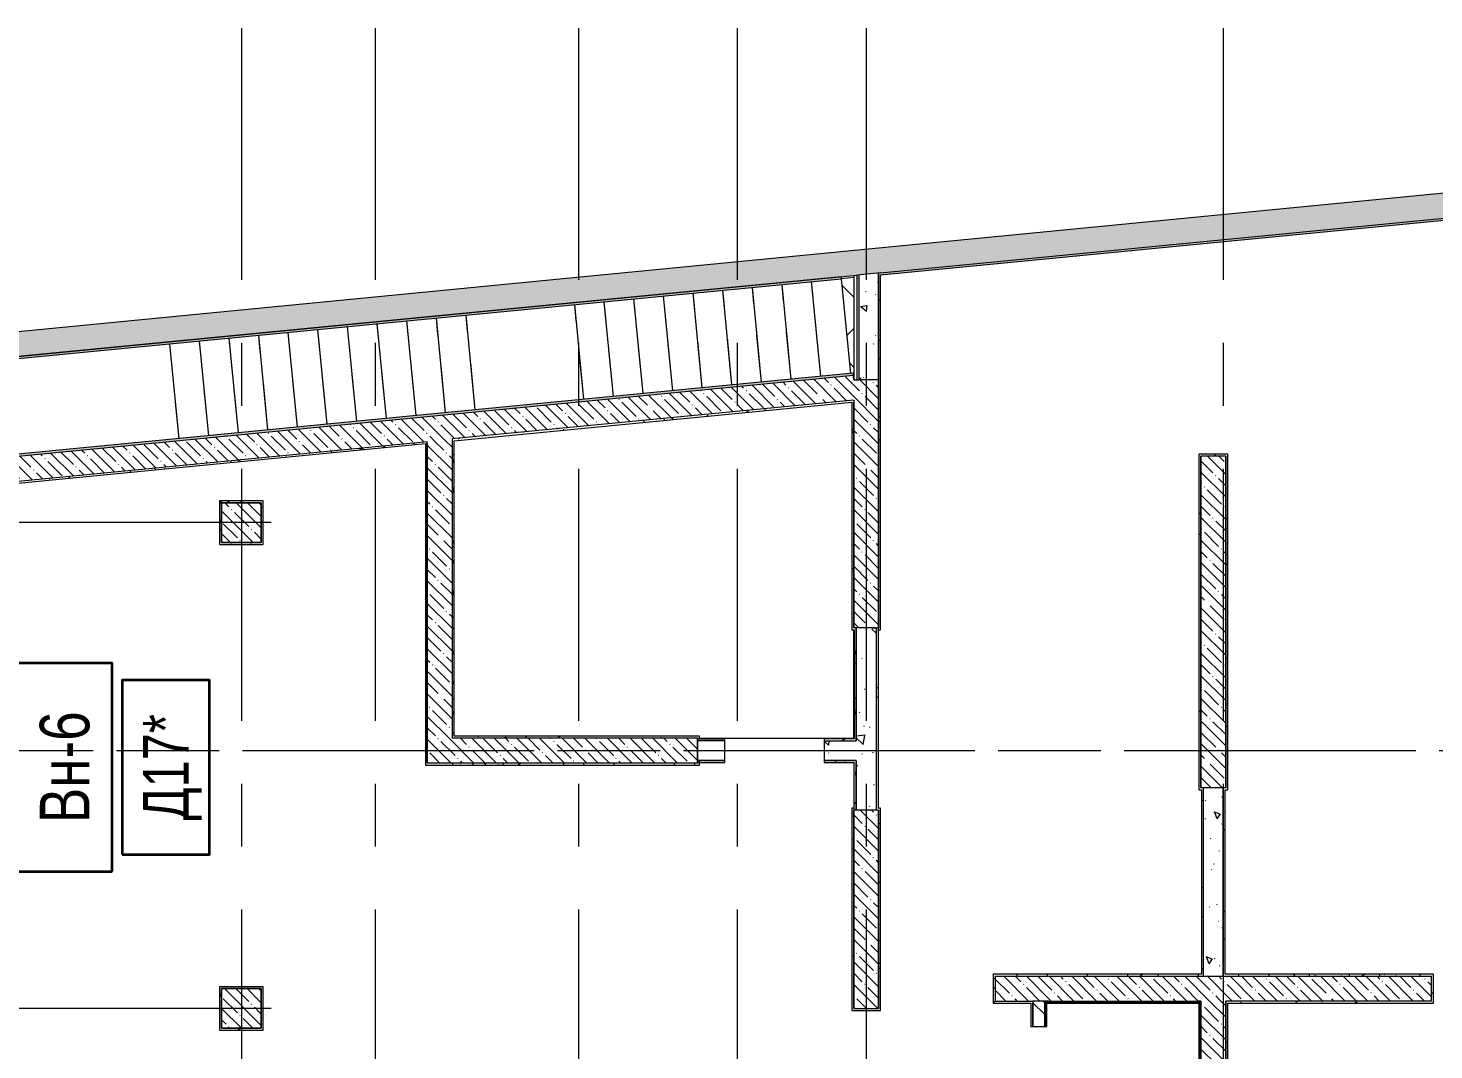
# Model space of a CAD drawing. Header units: metres. Extents: x 50 to 891, y -1294 to 247.
# Drawn here: x 200.7 to 271.6, y -859.6 to -808.1 of the extents above; entities that cross this region are included whole.
import ezdxf
from ezdxf.enums import TextEntityAlignment as Align

# ---------------------------------------------------------------- set-up
doc = ezdxf.new("R2010")
doc.units = ezdxf.units.M
doc.linetypes.add('Линия сетки', pattern=[22.225, 12.7, -3.175, 3.175, -3.175])
doc.linetypes.add('Сверху', pattern=[3.96875, 2.38125, -1.5875])
for name, color, linetype in [('ДВЕРИ', 5, 'Continuous'), ('МАРКИ', 3, 'Continuous'), ('ПЛАН', 8, 'Continuous')]:
    doc.layers.add(name, color=color, linetype=linetype)
pattern_1 = [(135, (-1788.0002, 1229.93924), (-0.57024626, -0.57024626), []), (135, (-1788.0002, 1230.5095), (-0.57024626, -0.57024626), [1.008065, -0.201615, 0.016765, -0.18485])]
pattern_2 = [(140, (-1788.0002, 1229.9392), (0.318779, 3.6436825), [0.381, -4.191]), (85, (-1788.0002, 1229.9392), (-3.821138, -0.704858), [0.3048, -3.3528]), (190.451, (-1787.9737, 1230.243), (-3.5023338, 2.93885), [0.3238, -3.5618]), (136.184, (-1789.0162, 1229.9392), (0.840855, 5.421581), [0.5715, -6.2865]), (186.636, (-1788.946, 1230.391), (-4.948549, 4.74805), [0.4857, -5.3427]), (81.184, (-1789.016, 1229.939), (-4.948506, 4.748103), [0.4572, -5.0292]), (111, (-1788.7622, 1230.4472), (2.0453028, 3.0322893), [0.381, -4.191]), (56, (-1788.7622, 1230.4472), (-3.6837646, 1.2360417), [0.3048, -3.3528]), (161.451, (-1788.5918, 1230.7), (-1.6384274, 4.2683413), [0.3238, -3.5618]), (127.5, (-1788.0002, 1229.9392), (-1.6911006, 0.06177347), [0.03353, -3.27863, 0.03353, -3.37007, -3.3655]), (127.5, (-1788.0002, 1229.9392), (-1.6911006, 0.06177347), [-6.71576, 0.03353, -3.33197]), (97.5, (-1788.0002, 1229.9392), (-2.0036106, 1.3363944), [0.03353, -1.90703, 0.03353, -3.20243, -1.2827]), (97.5, (-1788.0002, 1229.9392), (-2.0036106, 1.3363944), [-5.17652, 0.03353, -1.24917]), (57.5, (-1788.0002, 1228.8064), (0.1145767, 2.71181666), [0.03353, -1.23647, 0.03353, -9.18667]), (57.5, (-1788.0002, 1228.8064), (0.1145767, 2.71181666), [-1.30353, -3.92887, 0.03353, -5.22427]), (47.5, (-1788.0002, 1228.2984), (-0.5085355, 2.9625848), [0.03353, -1.61747, 0.03353, -6.33171]), (47.5, (-1788.0002, 1228.2984), (-0.5085355, 2.9625848), [-1.68453, -2.59791, 0.03353, -3.70027])]
pattern_3 = [(90, (-1788.00024, 1229.93924), (-0.508, 2.032), [0.16764, -1.35636, 0.16764, -9.48436]), (90, (-1788.00024, 1229.93924), (-0.508, 2.032), [-1.69164, -1.35636, 0.16764, -2.88036, -5.08]), (90, (-1788.00024, 1229.93924), (-0.508, 2.032), [-6.096, 0.16764, -1.35636, 0.16764, -3.38836]), (90, (-1788.00024, 1229.93924), (-0.508, 2.032), [-7.78764, -0.84836, 0.16764, -2.37236]), (210, (-1788.25424, 1230.70124), (-1.50576362, -1.455940905), [0.16764, -1.35636, 0.16764, -9.48436]), (210, (-1788.25424, 1230.70124), (-1.50576362, -1.455940905), [-1.69164, -1.35636, 0.16764, -2.88036, -5.08]), (210, (-1788.25424, 1230.70124), (-1.50576362, -1.455940905), [-6.096, 0.16764, -1.35636, 0.16764, -3.38836]), (210, (-1788.25424, 1230.70124), (-1.50576362, -1.455940905), [-7.78764, -0.84836, 0.16764, -2.37236]), (330, (-1789.27024, 1230.95524), (2.01376362, -0.576059095), [0.16764, -1.35636, 0.16764, -9.48436]), (330, (-1789.27024, 1230.95524), (2.01376362, -0.576059095), [-1.69164, -1.35636, 0.16764, -2.88036, -5.08]), (330, (-1789.27024, 1230.95524), (2.01376362, -0.576059095), [-6.096, 0.16764, -1.35636, 0.16764, -3.38836]), (330, (-1789.27024, 1230.95524), (2.01376362, -0.576059095), [-7.78764, -0.84836, 0.16764, -2.37236])]
pattern_4 = [(90, (-1788.0002, 1229.9392), (-1.2, 1e-16), []), (180, (-1788.0002, 1229.9392), (-1e-16, -1.2), [])]
pattern_5 = [(135, (-1788.0002, 1229.9392), (-1.767767, -1.767767), []), (225, (-1788.0002, 1229.9392), (1.767767, -1.767767), [])]

msp = doc.modelspace()

# ---------------------------------------------------------------- hatches: boundary and pattern name
at = {"layer": 'ПЛАН', "lineweight": 13}
h = msp.add_hatch(dxfattribs=at)
h.set_pattern_fill('FP_2', color=8, scale=0.005, angle=90, style=0, pattern_type=2)
h.set_pattern_definition(pattern_1)
h.paths.add_polyline_path([(304.091, -814.564), (303.97, -813.32), (191.623, -824.226), (191.744, -825.471), (302.87, -814.682)])
h = msp.add_hatch(dxfattribs=at)
h.set_pattern_fill('FP_5', color=8, scale=0.005, angle=90, style=0, pattern_type=2)
h.set_pattern_definition(pattern_3)
h.paths.add_polyline_path([(302.87, -814.682), (243.72, -820.425), (243.72, -820.525), (302.87, -814.783)])
h = msp.add_hatch(dxfattribs=at)
h.set_pattern_fill('FP_5', color=8, scale=0.005, angle=90, style=0, pattern_type=2)
h.set_pattern_definition(pattern_3)
h.paths.add_polyline_path([(241.738, -820.718), (241.729, -820.618), (192.82, -825.366), (192.83, -825.466), (240.612, -820.827)])
h = msp.add_hatch(dxfattribs=at)
h.set_pattern_fill('FP_7', color=8, scale=0.005, angle=90, style=0, pattern_type=2)
h.set_pattern_definition(pattern_5)
h.paths.add_polyline_path([(242.37, -825.563), (242.37, -820.656), (241.737, -820.718), (242.198, -825.496), (242.338, -825.482), (242.348, -825.563)])
h = msp.add_hatch(dxfattribs=at)
h.set_pattern_fill('FP_7', color=8, scale=0.005, angle=90, style=0, pattern_type=2)
h.set_pattern_definition(pattern_5)
h.paths.add_polyline_path([(242.37, -825.563), (242.37, -820.656), (241.737, -820.718), (242.198, -825.496), (242.338, -825.482), (242.348, -825.563)])
h = msp.add_hatch(dxfattribs=at)
h.set_pattern_fill('FP_5', color=8, scale=0.005, angle=90, style=0, pattern_type=2)
h.set_pattern_definition(pattern_3)
h.paths.add_polyline_path([(242.62, -825.819), (242.62, -820.531), (242.52, -820.541), (242.52, -825.819)])
h = msp.add_hatch(dxfattribs=at)
h.set_pattern_fill('FP_3', color=8, scale=0.005, angle=90, style=0, pattern_type=2)
h.set_pattern_definition(pattern_2)
h.paths.add_polyline_path([(243.62, -825.819), (243.62, -820.434), (242.62, -820.531), (242.62, -825.819)])
h = msp.add_hatch(dxfattribs=at)
h.set_pattern_fill('FP_5', color=8, scale=0.005, angle=90, style=0, pattern_type=2)
h.set_pattern_definition(pattern_3)
h.paths.add_polyline_path([(243.72, -838.319), (243.72, -820.425), (243.62, -820.434), (243.62, -838.319)])
h = msp.add_hatch(dxfattribs=at)
h.set_pattern_fill('FP_2', color=8, scale=0.005, angle=90, style=0, pattern_type=2)
h.set_pattern_definition(pattern_1)
h.paths.add_polyline_path([(242.37, -825.812), (242.348, -825.581), (191.661, -830.502), (191.782, -831.746), (242.37, -826.835), (242.37, -825.819)])
h = msp.add_hatch(dxfattribs=at)
h.set_pattern_fill('FP_5', color=8, scale=0.005, angle=90, style=0, pattern_type=2)
h.set_pattern_definition(pattern_3)
h.paths.add_polyline_path([(242.348, -825.581), (242.338, -825.482), (192.82, -830.289), (192.82, -830.39), (240.612, -825.75)])
h = msp.add_hatch(dxfattribs=at)
h.set_pattern_fill('FP_2', color=8, scale=0.005, angle=90, style=0, pattern_type=2)
h.set_pattern_definition(pattern_1)
h.paths.add_polyline_path([(243.62, -825.819), (242.37, -825.819), (242.37, -838.319), (243.62, -838.319), (243.62, -829.068)])
h = msp.add_hatch(dxfattribs=at)
h.set_pattern_fill('FP_5', color=8, scale=0.005, angle=90, style=0, pattern_type=2)
h.set_pattern_definition(pattern_3)
h.paths.add_polyline_path([(242.37, -826.936), (242.37, -826.835), (222.22, -828.791), (222.22, -828.892), (242.27, -826.945)])
h = msp.add_hatch(dxfattribs=at)
h.set_pattern_fill('FP_5', color=8, scale=0.005, angle=90, style=0, pattern_type=2)
h.set_pattern_definition(pattern_3)
h.paths.add_polyline_path([(242.37, -826.936), (242.27, -826.945), (242.27, -838.319), (242.37, -838.319), (242.37, -829.068)])
h = msp.add_hatch(dxfattribs=at)
h.set_pattern_fill('FP_5', color=8, scale=0.005, angle=90, style=0, pattern_type=2)
h.set_pattern_definition(pattern_3)
h.paths.add_polyline_path([(220.87, -828.922), (193.82, -831.548), (193.82, -831.649), (220.87, -829.023)])
h = msp.add_hatch(dxfattribs=at)
h.set_pattern_fill('FP_5', color=8, scale=0.005, angle=90, style=0, pattern_type=2)
h.set_pattern_definition(pattern_3)
h.paths.add_polyline_path([(220.87, -829.023), (220.77, -829.033), (220.77, -845.244), (220.87, -845.244), (220.87, -829.068)])
h = msp.add_hatch(dxfattribs=at)
h.set_pattern_fill('FP_2', color=8, scale=0.005, angle=90, style=0, pattern_type=2)
h.set_pattern_definition(pattern_1)
h.paths.add_polyline_path([(222.12, -843.894), (222.12, -828.801), (220.87, -828.922), (220.87, -843.894)])
h = msp.add_hatch(dxfattribs=at)
h.set_pattern_fill('FP_5', color=8, scale=0.005, angle=90, style=0, pattern_type=2)
h.set_pattern_definition(pattern_3)
h.paths.add_polyline_path([(222.22, -843.794), (222.22, -828.791), (222.12, -828.801), (222.12, -843.894), (222.22, -843.894)])
h = msp.add_hatch(dxfattribs=at)
h.set_pattern_fill('FP_5', color=8, scale=0.005, angle=90, style=0, pattern_type=2)
h.set_pattern_definition(pattern_3)
h.paths.add_polyline_path([(261.12, -829.669), (261.12, -829.569), (259.77, -829.569), (259.77, -829.669), (259.87, -829.669)])
h = msp.add_hatch(dxfattribs=at)
h.set_pattern_fill('FP_5', color=8, scale=0.005, angle=90, style=0, pattern_type=2)
h.set_pattern_definition(pattern_3)
h.paths.add_polyline_path([(259.87, -829.669), (259.77, -829.669), (259.77, -846.394), (259.87, -846.394)])
h = msp.add_hatch(dxfattribs=at)
h.set_pattern_fill('FP_2', color=8, scale=0.005, angle=90, style=0, pattern_type=2)
h.set_pattern_definition(pattern_1)
h.paths.add_polyline_path([(261.12, -846.394), (261.12, -829.669), (259.87, -829.669), (259.87, -846.394)])
h = msp.add_hatch(dxfattribs=at)
h.set_pattern_fill('FP_5', color=8, scale=0.005, angle=90, style=0, pattern_type=2)
h.set_pattern_definition(pattern_3)
h.paths.add_polyline_path([(261.22, -846.394), (261.22, -829.569), (261.12, -829.569), (261.12, -846.394)])
h = msp.add_hatch(dxfattribs=at)
h.set_pattern_fill('FP_5', color=8, scale=0.005, angle=90, style=0, pattern_type=2)
h.set_pattern_definition(pattern_3)
h.paths.add_polyline_path([(210.495, -831.919), (210.395, -831.919), (210.395, -834.119), (210.495, -834.119), (210.495, -832.019)])
h = msp.add_hatch(dxfattribs=at)
h.set_pattern_fill('FP_5', color=8, scale=0.005, angle=90, style=0, pattern_type=2)
h.set_pattern_definition(pattern_3)
h.paths.add_polyline_path([(212.495, -832.019), (212.495, -831.919), (210.495, -831.919), (210.495, -832.019), (212.236, -832.019)])
h = msp.add_hatch(dxfattribs=at)
h.set_pattern_fill('FP_2', color=8, scale=0.005, angle=90, style=0, pattern_type=2)
h.set_pattern_definition(pattern_1)
h.paths.add_polyline_path([(212.495, -832.019), (210.495, -832.019), (210.495, -834.019), (212.495, -834.019)])
h = msp.add_hatch(dxfattribs=at)
h.set_pattern_fill('FP_5', color=8, scale=0.005, angle=90, style=0, pattern_type=2)
h.set_pattern_definition(pattern_3)
h.paths.add_polyline_path([(212.595, -834.019), (212.595, -831.919), (212.495, -831.919), (212.495, -834.019)])
h = msp.add_hatch(dxfattribs=at)
h.set_pattern_fill('FP_5', color=8, scale=0.005, angle=90, style=0, pattern_type=2)
h.set_pattern_definition(pattern_3)
h.paths.add_polyline_path([(212.595, -834.019), (210.495, -834.019), (210.495, -834.119), (212.595, -834.119)])
h = msp.add_hatch(dxfattribs=at)
h.set_pattern_fill('FP_5', color=8, scale=0.005, angle=90, style=0, pattern_type=2)
h.set_pattern_definition(pattern_3)
h.paths.add_polyline_path([(242.495, -838.419), (242.395, -838.419), (242.395, -844.019), (242.495, -844.019), (242.495, -840.806)])
h = msp.add_hatch(dxfattribs=at)
h.set_pattern_fill('FP_3', color=8, scale=0.005, angle=90, style=0, pattern_type=2)
h.set_pattern_definition(pattern_2)
h.paths.add_polyline_path([(243.495, -847.519), (243.495, -838.319), (242.495, -838.319), (242.495, -847.519)])
h = msp.add_hatch(dxfattribs=at)
h.set_pattern_fill('FP_5', color=8, scale=0.005, angle=90, style=0, pattern_type=2)
h.set_pattern_definition(pattern_3)
h.paths.add_polyline_path([(243.595, -847.419), (243.595, -838.319), (243.495, -838.319), (243.495, -847.419)])
h = msp.add_hatch(dxfattribs=at)
h.set_pattern_fill('FP_2', color=8, scale=0.005, angle=90, style=0, pattern_type=2)
h.set_pattern_definition(pattern_1)
h.paths.add_polyline_path([(234.495, -845.119), (234.495, -843.894), (220.87, -843.894), (220.87, -845.144), (234.495, -845.144)])
h = msp.add_hatch(dxfattribs=at)
h.set_pattern_fill('FP_5', color=8, scale=0.005, angle=90, style=0, pattern_type=2)
h.set_pattern_definition(pattern_3)
h.paths.add_polyline_path([(234.495, -843.894), (234.495, -843.794), (222.22, -843.794), (222.22, -843.894), (231.153, -843.894)])
h = msp.add_hatch(dxfattribs=at)
h.set_pattern_fill('FP_5', color=8, scale=0.005, angle=90, style=0, pattern_type=2)
h.set_pattern_definition(pattern_3)
h.paths.add_polyline_path([(242.395, -843.919), (240.87, -843.919), (240.87, -844.019), (242.395, -844.019)])
h.paths.add_polyline_path([(235.87, -843.919), (234.495, -843.919), (234.495, -844.019), (235.87, -844.019)])
h = msp.add_hatch(dxfattribs=at)
h.set_pattern_fill('FP_3', color=8, scale=0.005, angle=90, style=0, pattern_type=2)
h.set_pattern_definition(pattern_2)
h.paths.add_polyline_path([(242.495, -845.019), (242.495, -844.019), (240.87, -844.019), (240.87, -845.019)])
h.paths.add_polyline_path([(235.87, -845.019), (235.87, -844.019), (234.495, -844.019), (234.495, -845.019)])
h = msp.add_hatch(dxfattribs=at)
h.set_pattern_fill('FP_5', color=8, scale=0.005, angle=90, style=0, pattern_type=2)
h.set_pattern_definition(pattern_3)
h.paths.add_polyline_path([(234.495, -845.244), (234.495, -845.144), (220.87, -845.144), (220.87, -845.244), (231.153, -845.244)])
h = msp.add_hatch(dxfattribs=at)
h.set_pattern_fill('FP_5', color=8, scale=0.005, angle=90, style=0, pattern_type=2)
h.set_pattern_definition(pattern_3)
h.paths.add_polyline_path([(242.495, -845.119), (242.495, -845.019), (240.87, -845.019), (240.87, -845.119), (242.395, -845.119)])
h.paths.add_polyline_path([(235.87, -845.019), (234.495, -845.019), (234.495, -845.119), (235.87, -845.119)])
h = msp.add_hatch(dxfattribs=at)
h.set_pattern_fill('FP_5', color=8, scale=0.005, angle=90, style=0, pattern_type=2)
h.set_pattern_definition(pattern_3)
h.paths.add_polyline_path([(242.495, -845.119), (242.395, -845.119), (242.395, -847.519), (242.495, -847.519), (242.495, -846.675)])
h = msp.add_hatch(dxfattribs=at)
h.set_pattern_fill('FP_5', color=8, scale=0.005, angle=90, style=0, pattern_type=2)
h.set_pattern_definition(pattern_3)
h.paths.add_polyline_path([(259.995, -846.494), (259.895, -846.494), (259.895, -855.894), (259.995, -855.894), (259.995, -852.544)])
h = msp.add_hatch(dxfattribs=at)
h.set_pattern_fill('FP_3', color=8, scale=0.005, angle=90, style=0, pattern_type=2)
h.set_pattern_definition(pattern_2)
h.paths.add_polyline_path([(260.995, -846.394), (259.995, -846.394), (259.995, -855.894), (260.995, -855.894), (260.995, -846.494)])
h = msp.add_hatch(dxfattribs=at)
h.set_pattern_fill('FP_5', color=8, scale=0.005, angle=90, style=0, pattern_type=2)
h.set_pattern_definition(pattern_3)
h.paths.add_polyline_path([(261.095, -855.794), (261.095, -846.494), (260.995, -846.494), (260.995, -855.794)])
h = msp.add_hatch(dxfattribs=at)
h.set_pattern_fill('FP_5', color=8, scale=0.005, angle=90, style=0, pattern_type=2)
h.set_pattern_definition(pattern_3)
h.paths.add_polyline_path([(242.37, -847.519), (242.27, -847.519), (242.27, -857.619), (242.37, -857.619), (242.37, -852.544)])
h = msp.add_hatch(dxfattribs=at)
h.set_pattern_fill('FP_2', color=8, scale=0.005, angle=90, style=0, pattern_type=2)
h.set_pattern_definition(pattern_1)
h.paths.add_polyline_path([(243.62, -857.519), (243.62, -847.519), (242.37, -847.519), (242.37, -857.519)])
h = msp.add_hatch(dxfattribs=at)
h.set_pattern_fill('FP_5', color=8, scale=0.005, angle=90, style=0, pattern_type=2)
h.set_pattern_definition(pattern_3)
h.paths.add_polyline_path([(243.72, -857.519), (243.72, -847.519), (243.62, -847.519), (243.62, -857.519)])
h = msp.add_hatch(dxfattribs=at)
h.set_pattern_fill('FP_5', color=8, scale=0.005, angle=90, style=0, pattern_type=2)
h.set_pattern_definition(pattern_3)
h.paths.add_polyline_path([(259.895, -855.794), (249.395, -855.794), (249.395, -855.894), (259.895, -855.894)])
h = msp.add_hatch(dxfattribs=at)
h.set_pattern_fill('FP_5', color=8, scale=0.005, angle=90, style=0, pattern_type=2)
h.set_pattern_definition(pattern_3)
h.paths.add_polyline_path([(249.495, -855.894), (249.395, -855.894), (249.395, -857.244), (249.495, -857.244), (249.495, -857.144)])
h = msp.add_hatch(dxfattribs=at)
h.set_pattern_fill('FP_2', color=8, scale=0.005, angle=90, style=0, pattern_type=2)
h.set_pattern_definition(pattern_1)
h.paths.add_polyline_path([(271.495, -857.144), (271.495, -855.894), (249.495, -855.894), (249.495, -857.144), (268.988, -857.144)])
h = msp.add_hatch(dxfattribs=at)
h.set_pattern_fill('FP_5', color=8, scale=0.005, angle=90, style=0, pattern_type=2)
h.set_pattern_definition(pattern_3)
h.paths.add_polyline_path([(271.495, -855.794), (260.995, -855.794), (260.995, -855.894), (271.495, -855.894)])
h = msp.add_hatch(dxfattribs=at)
h.set_pattern_fill('FP_5', color=8, scale=0.005, angle=90, style=0, pattern_type=2)
h.set_pattern_definition(pattern_3)
h.paths.add_polyline_path([(271.595, -855.794), (271.495, -855.794), (271.495, -857.144), (271.595, -857.144)])
h = msp.add_hatch(dxfattribs=at)
h.set_pattern_fill('FP_5', color=8, scale=0.005, angle=90, style=0, pattern_type=2)
h.set_pattern_definition(pattern_3)
h.paths.add_polyline_path([(210.495, -856.419), (210.395, -856.419), (210.395, -858.619), (210.495, -858.619), (210.495, -856.519)])
h = msp.add_hatch(dxfattribs=at)
h.set_pattern_fill('FP_2', color=8, scale=0.005, angle=90, style=0, pattern_type=2)
h.set_pattern_definition(pattern_1)
h.paths.add_polyline_path([(212.495, -856.519), (210.495, -856.519), (210.495, -858.519), (212.495, -858.519), (212.495, -858.412)])
h = msp.add_hatch(dxfattribs=at)
h.set_pattern_fill('FP_5', color=8, scale=0.005, angle=90, style=0, pattern_type=2)
h.set_pattern_definition(pattern_3)
h.paths.add_polyline_path([(212.595, -858.519), (212.595, -856.419), (212.495, -856.419), (212.495, -858.519)])
h = msp.add_hatch(dxfattribs=at)
h.set_pattern_fill('FP_5', color=8, scale=0.005, angle=90, style=0, pattern_type=2)
h.set_pattern_definition(pattern_3)
h.paths.add_polyline_path([(251.395, -864.269), (251.395, -862.419), (251.295, -862.419), (251.295, -864.269)])
h.paths.add_polyline_path([(251.395, -857.244), (251.295, -857.244), (251.295, -858.419), (251.395, -858.419), (251.395, -858.412)])
h = msp.add_hatch(dxfattribs=at)
h.set_pattern_fill('FP_1', color=8, scale=0.005, angle=90, style=0, pattern_type=2)
h.set_pattern_definition([(135, (-1788.0002, 1229.9392), (-1.2572359, -1.2572359), []), (135, (-1789.9052, 1229.9392), (-1.2572359, -1.2572359), [])])
h.paths.add_polyline_path([(251.995, -882.117), (251.995, -878.167), (251.395, -878.167), (251.395, -882.717), (251.995, -882.717)])
h.paths.add_polyline_path([(251.995, -872.292), (251.995, -862.419), (251.395, -862.419), (251.395, -874.167), (251.995, -874.167), (251.995, -872.892)])
h.paths.add_polyline_path([(251.995, -858.419), (251.995, -857.144), (251.395, -857.144), (251.395, -858.419)])
h = msp.add_hatch(dxfattribs=at)
h.set_pattern_fill('FP_5', color=8, scale=0.005, angle=90, style=0, pattern_type=2)
h.set_pattern_definition(pattern_3)
h.paths.add_polyline_path([(252.045, -858.419), (252.045, -857.144), (251.995, -857.144), (251.995, -858.419)])
h.paths.add_polyline_path([(252.045, -862.419), (251.995, -862.419), (251.995, -872.292), (252.045, -872.292), (252.045, -864.281)])
h = msp.add_hatch(dxfattribs=at)
h.set_pattern_fill('FP_6', color=8, scale=0.005, angle=90, style=0, pattern_type=2)
h.set_pattern_definition(pattern_4)
h.paths.add_polyline_path([(252.095, -857.244), (252.095, -857.194), (252.045, -857.194), (252.045, -858.419), (252.095, -858.419), (252.095, -858.412)])
h.paths.add_polyline_path([(252.095, -872.242), (252.095, -862.419), (252.045, -862.419), (252.045, -872.242)])
h = msp.add_hatch(dxfattribs=at)
h.set_pattern_fill('FP_6', color=8, scale=0.005, angle=90, style=0, pattern_type=2)
h.set_pattern_definition(pattern_4)
h.paths.add_polyline_path([(259.77, -857.194), (252.095, -857.194), (252.095, -857.244), (259.77, -857.244)])
h = msp.add_hatch(dxfattribs=at)
h.set_pattern_fill('FP_6', color=8, scale=0.005, angle=90, style=0, pattern_type=2)
h.set_pattern_definition(pattern_4)
h.paths.add_polyline_path([(259.82, -872.192), (259.82, -857.194), (259.77, -857.194), (259.77, -872.192)])
h = msp.add_hatch(dxfattribs=at)
h.set_pattern_fill('FP_5', color=8, scale=0.005, angle=90, style=0, pattern_type=2)
h.set_pattern_definition(pattern_3)
h.paths.add_polyline_path([(259.87, -872.192), (259.87, -857.144), (259.82, -857.144), (259.82, -872.242), (259.87, -872.242)])
h = msp.add_hatch(dxfattribs=at)
h.set_pattern_fill('FP_2', color=8, scale=0.005, angle=90, style=0, pattern_type=2)
h.set_pattern_definition(pattern_1)
h.paths.add_polyline_path([(261.12, -902.419), (261.12, -897.519), (259.87, -897.519), (259.87, -903.519), (261.12, -903.519), (261.12, -902.519)])
h.paths.add_polyline_path([(261.12, -882.067), (261.12, -857.144), (259.87, -857.144), (259.87, -883.519), (261.12, -883.519), (261.12, -882.417)])
h.paths.add_polyline_path([(261.12, -892.519), (261.12, -888.519), (259.87, -888.519), (259.87, -892.519)])
h = msp.add_hatch(dxfattribs=at)
h.set_pattern_fill('FP_5', color=8, scale=0.005, angle=90, style=0, pattern_type=2)
h.set_pattern_definition(pattern_3)
h.paths.add_polyline_path([(261.22, -857.244), (261.22, -857.144), (261.12, -857.144), (261.12, -882.417), (261.22, -882.417), (261.22, -858.412)])
h = msp.add_hatch(dxfattribs=at)
h.set_pattern_fill('FP_5', color=8, scale=0.005, angle=90, style=0, pattern_type=2)
h.set_pattern_definition(pattern_3)
h.paths.add_polyline_path([(271.595, -857.144), (261.22, -857.144), (261.22, -857.244), (271.595, -857.244)])
h = msp.add_hatch(dxfattribs=at)
h.set_pattern_fill('FP_5', color=8, scale=0.005, angle=90, style=0, pattern_type=2)
h.set_pattern_definition(pattern_3)
h.paths.add_polyline_path([(212.595, -858.519), (210.495, -858.519), (210.495, -858.619), (212.595, -858.619)])

# ---------------------------------------------------------------- linework, layer by layer
at = {"layer": 'ДВЕРИ', "color": 1, "lineweight": 35}
msp.add_lwpolyline([(205.482, -849.755), (209.882, -849.755), (209.882, -840.955), (205.482, -840.955)], close=True, dxfattribs=at)
at = {"layer": 'МАРКИ', "color": 1, "lineweight": 35}
msp.add_lwpolyline([(204.982, -850.605), (204.982, -840.105), (200.182, -840.105), (200.182, -850.605)], close=True, dxfattribs=at)
at = {"layer": 'ПЛАН', "color": 8, "linetype": 'Линия сетки', "lineweight": 13}
for p, q in [((211.495, -808.082), (211.495, -1001.398)), ((218.245, -808.082), (218.245, -1001.398)), ((218.245, -808.082), (218.245, -1001.398)), ((228.495, -808.082), (228.495, -1001.398)), ((236.495, -808.082), (236.495, -1001.398)), ((242.995, -808.082), (242.995, -1001.398)), ((260.995, -808.082), (260.995, -1001.398)), ((212.995, -833.019), (165.738, -833.019)), ((315.156, -844.519), (178.258, -844.519)), ((313.156, -844.519), (178.258, -844.519)), ((212.995, -857.519), (165.738, -857.519))]:
    msp.add_line(p, q, dxfattribs=at)
at = {"layer": 'ПЛАН', "color": 8, "lineweight": 13}
for p, q in [((303.97, -813.32), (191.623, -824.226)), ((243.72, -820.425), (302.87, -814.682)), ((243.72, -820.525), (302.77, -814.793)), ((192.82, -825.366), (242.52, -820.541)), ((241.729, -820.618), (192.82, -825.366)), ((241.738, -820.718), (241.729, -820.618)), ((242.37, -820.656), (241.738, -820.718)), ((242.37, -820.556), (242.37, -825.812)), ((243.72, -820.425), (242.52, -820.541)), ((242.52, -820.541), (242.52, -825.819)), ((242.62, -820.531), (242.62, -825.819)), ((243.62, -838.319), (243.62, -820.434)), ((243.62, -820.434), (243.62, -838.319)), ((243.72, -838.419), (243.72, -820.525)), ((192.83, -825.466), (241.738, -820.718)), ((236.226, -826.075), (235.765, -821.297)), ((237.719, -825.93), (237.258, -821.153)), ((239.212, -825.785), (238.751, -821.008)), ((240.705, -825.64), (240.244, -820.863)), ((241.737, -820.718), (242.198, -825.496)), ((228.761, -826.8), (228.3, -822.022)), ((230.254, -826.655), (229.793, -821.877)), ((231.747, -826.51), (231.286, -821.732)), ((233.24, -826.365), (232.779, -821.587)), ((234.733, -826.22), (234.272, -821.442)), ((221.794, -827.476), (221.327, -822.699)), ((223.287, -827.331), (222.82, -822.554)), ((214.329, -828.201), (213.862, -823.424)), ((215.822, -828.056), (215.355, -823.279)), ((217.315, -827.911), (216.848, -823.134)), ((218.808, -827.766), (218.341, -822.989)), ((220.301, -827.621), (219.834, -822.844)), ((208.355, -828.781), (207.895, -824.003)), ((208.354, -828.781), (207.895, -824.003)), ((209.85, -828.636), (209.383, -823.859)), ((211.343, -828.491), (210.876, -823.714)), ((212.836, -828.346), (212.369, -823.569)), ((191.661, -830.502), (242.348, -825.581)), ((242.338, -825.482), (192.82, -830.289)), ((242.37, -825.812), (242.338, -825.482)), ((242.346, -825.561), (242.37, -825.561)), ((242.37, -825.819), (242.37, -825.812)), ((242.37, -825.819), (242.62, -825.819)), ((243.62, -825.819), (242.62, -825.819)), ((208.357, -828.781), (208.178, -826.952)), ((242.37, -826.835), (222.12, -828.801)), ((222.22, -828.892), (242.27, -826.945)), ((242.27, -826.945), (242.27, -838.419)), ((242.37, -826.835), (242.37, -838.319)), ((242.37, -838.319), (242.37, -826.936)), ((193.82, -831.548), (220.87, -828.922)), ((193.82, -831.649), (220.77, -829.033)), ((220.77, -829.033), (220.77, -845.244)), ((220.87, -829.023), (220.87, -828.922)), ((220.87, -829.023), (220.87, -845.144)), ((220.87, -845.144), (220.87, -829.023)), ((222.12, -828.801), (222.12, -843.894)), ((222.22, -843.794), (222.22, -828.892)), ((261.22, -829.569), (259.77, -829.569)), ((259.77, -829.569), (259.77, -846.494)), ((259.87, -829.669), (259.87, -846.394)), ((261.12, -829.669), (259.87, -829.669)), ((259.87, -846.394), (259.87, -829.669)), ((261.12, -846.394), (261.12, -829.669)), ((261.12, -829.669), (261.12, -846.394)), ((261.22, -846.494), (261.22, -829.569)), ((210.395, -831.919), (210.395, -834.119)), ((212.595, -831.919), (210.395, -831.919)), ((212.495, -832.019), (210.495, -832.019)), ((210.495, -832.019), (210.495, -834.019)), ((210.495, -834.019), (210.495, -832.019)), ((210.495, -832.019), (212.495, -832.019)), ((212.495, -834.019), (212.495, -832.019)), ((212.495, -832.019), (212.495, -834.019)), ((212.595, -834.119), (212.595, -831.919)), ((210.395, -834.119), (212.595, -834.119)), ((210.495, -834.019), (212.495, -834.019)), ((212.495, -834.019), (210.495, -834.019)), ((242.27, -838.419), (242.395, -838.419)), ((243.495, -838.319), (242.37, -838.319)), ((242.37, -838.419), (242.37, -843.894)), ((242.37, -843.894), (242.37, -838.419)), ((242.395, -838.419), (242.395, -843.919)), ((242.495, -838.319), (242.495, -838.419)), ((242.495, -838.419), (242.495, -838.319)), ((242.495, -838.419), (242.495, -844.019)), ((242.495, -844.019), (242.495, -838.419)), ((243.495, -838.319), (243.595, -838.319)), ((243.495, -838.319), (243.495, -847.519)), ((243.495, -838.319), (243.495, -847.419)), ((243.62, -838.319), (243.595, -838.319)), ((243.595, -838.319), (243.595, -847.419)), ((243.595, -838.419), (243.72, -838.419)), ((243.62, -838.319), (243.62, -838.319)), ((234.495, -843.894), (222.12, -843.894)), ((234.595, -843.794), (222.22, -843.794)), ((234.495, -845.019), (234.495, -843.894)), ((234.495, -843.894), (234.495, -845.019)), ((234.495, -843.919), (235.87, -843.919)), ((235.87, -844.019), (234.495, -844.019)), ((234.595, -843.919), (234.595, -843.794)), ((234.595, -843.894), (242.37, -843.894)), ((235.87, -845.019), (235.87, -843.919)), ((240.87, -843.919), (240.87, -845.119)), ((242.395, -843.919), (240.87, -843.919)), ((240.87, -844.019), (242.495, -844.019)), ((242.37, -843.894), (242.37, -843.894)), ((220.77, -845.244), (234.595, -845.244)), ((234.495, -845.144), (220.87, -845.144)), ((234.495, -845.119), (234.495, -845.019)), ((234.495, -845.019), (235.87, -845.019)), ((234.595, -845.019), (234.495, -845.019)), ((234.495, -845.019), (234.495, -845.144)), ((235.87, -845.019), (234.495, -845.019)), ((234.495, -845.144), (234.495, -845.119)), ((234.495, -845.119), (235.87, -845.119)), ((234.595, -845.244), (234.595, -845.019)), ((235.87, -845.119), (235.87, -845.019)), ((240.87, -845.019), (242.495, -845.019)), ((242.495, -845.019), (240.87, -845.019)), ((240.87, -845.119), (242.395, -845.119)), ((242.395, -847.519), (242.395, -845.119)), ((242.495, -845.019), (242.495, -847.519)), ((242.495, -847.519), (242.495, -845.119)), ((259.77, -846.494), (259.895, -846.494)), ((261.12, -846.394), (259.87, -846.394)), ((259.895, -846.494), (259.895, -855.794)), ((259.995, -855.894), (259.995, -846.394)), ((259.995, -855.894), (259.995, -846.494)), ((260.995, -846.494), (260.995, -846.394)), ((260.995, -855.894), (260.995, -846.494)), ((260.995, -846.494), (260.995, -855.794)), ((261.095, -855.794), (261.095, -846.494)), ((261.095, -846.494), (261.22, -846.494)), ((242.395, -847.419), (242.27, -847.419)), ((242.27, -847.419), (242.27, -857.619)), ((242.37, -847.519), (242.37, -857.519)), ((242.37, -847.519), (242.395, -847.519)), ((242.37, -857.519), (242.37, -847.519)), ((242.495, -847.519), (242.395, -847.519)), ((243.62, -847.519), (242.495, -847.519)), ((243.72, -847.419), (243.595, -847.419)), ((243.62, -857.519), (243.62, -847.519)), ((243.62, -847.519), (243.62, -857.519)), ((243.72, -857.619), (243.72, -847.419)), ((259.895, -855.794), (249.395, -855.794)), ((249.395, -855.794), (249.395, -857.244)), ((249.495, -855.894), (249.495, -857.144)), ((249.495, -855.894), (259.995, -855.894)), ((259.995, -855.894), (271.495, -855.894)), ((271.595, -855.794), (261.095, -855.794)), ((271.495, -857.144), (271.495, -855.894)), ((271.595, -857.244), (271.595, -855.794)), ((210.395, -856.419), (210.395, -858.619)), ((212.595, -856.419), (210.395, -856.419)), ((212.495, -856.519), (210.495, -856.519)), ((210.495, -856.519), (210.495, -858.519)), ((210.495, -858.519), (210.495, -856.519)), ((210.495, -856.519), (212.495, -856.519)), ((212.495, -858.519), (212.495, -856.519)), ((212.495, -856.519), (212.495, -858.519)), ((212.595, -858.619), (212.595, -856.419)), ((242.37, -857.519), (243.62, -857.519)), ((249.395, -857.244), (251.295, -857.244)), ((249.495, -857.144), (251.395, -857.144)), ((251.295, -857.244), (251.295, -858.419)), ((251.395, -857.144), (251.395, -858.419)), ((252.045, -857.144), (251.395, -857.144)), ((251.395, -858.419), (251.395, -857.244)), ((251.995, -858.419), (251.995, -857.144)), ((251.995, -857.144), (251.995, -858.419)), ((252.18, -857.144), (252.045, -857.144)), ((252.045, -858.419), (252.045, -857.194)), ((252.045, -857.194), (259.82, -857.194)), ((252.095, -858.419), (252.095, -857.244)), ((252.095, -857.244), (259.77, -857.244)), ((252.18, -857.144), (259.686, -857.144)), ((259.87, -857.144), (259.686, -857.144)), ((259.77, -857.244), (259.77, -872.192)), ((259.82, -857.194), (259.82, -872.192)), ((259.87, -857.144), (259.87, -872.107)), ((259.87, -872.107), (259.87, -857.144)), ((261.12, -883.519), (261.12, -857.144)), ((271.495, -857.144), (261.12, -857.144)), ((261.12, -857.144), (261.12, -882.417)), ((261.22, -857.244), (271.595, -857.244)), ((261.22, -882.317), (261.22, -857.244)), ((242.27, -857.619), (243.72, -857.619)), ((210.395, -858.619), (212.595, -858.619)), ((210.495, -858.519), (212.495, -858.519)), ((212.495, -858.519), (210.495, -858.519)), ((251.295, -858.419), (251.395, -858.419)), ((251.395, -858.419), (251.995, -858.419)), ((251.995, -858.419), (252.095, -858.419))]:
    msp.add_line(p, q, dxfattribs=at)
at = {"layer": 'ПЛАН', "color": 8, "linetype": 'Сверху', "lineweight": 13}
for p, q in [((236.226, -826.075), (235.765, -821.297)), ((237.719, -825.93), (237.258, -821.153)), ((239.212, -825.785), (238.751, -821.008)), ((240.705, -825.64), (240.244, -820.863)), ((228.761, -826.8), (228.3, -822.022)), ((230.254, -826.655), (229.793, -821.877)), ((231.747, -826.51), (231.286, -821.732)), ((233.24, -826.365), (232.779, -821.587)), ((234.733, -826.22), (234.272, -821.442)), ((221.794, -827.476), (221.327, -822.699)), ((223.287, -827.331), (222.82, -822.554)), ((214.329, -828.201), (213.862, -823.424)), ((215.822, -828.056), (215.355, -823.279)), ((217.315, -827.911), (216.848, -823.134)), ((218.808, -827.766), (218.341, -822.989)), ((220.301, -827.621), (219.834, -822.844)), ((209.85, -828.636), (209.383, -823.859)), ((211.343, -828.491), (210.876, -823.714)), ((212.836, -828.346), (212.369, -823.569))]:
    msp.add_line(p, q, dxfattribs=at)

# ---------------------------------------------------------------- texts
at = {"layer": 'ДВЕРИ', "color": 1, "lineweight": 25, "width": 0.8}
msp.add_text('Д17*', height=2.3, rotation=90, dxfattribs=at).set_placement((207.682, -845.355), align=Align.MIDDLE_CENTER)
at = {"layer": 'МАРКИ', "color": 1, "lineweight": 25, "width": 0.8}
msp.add_text('Вн-6', height=2.5, rotation=90, dxfattribs=at).set_placement((202.582, -845.355), align=Align.MIDDLE_CENTER)

doc.saveas('drawing.dxf')
